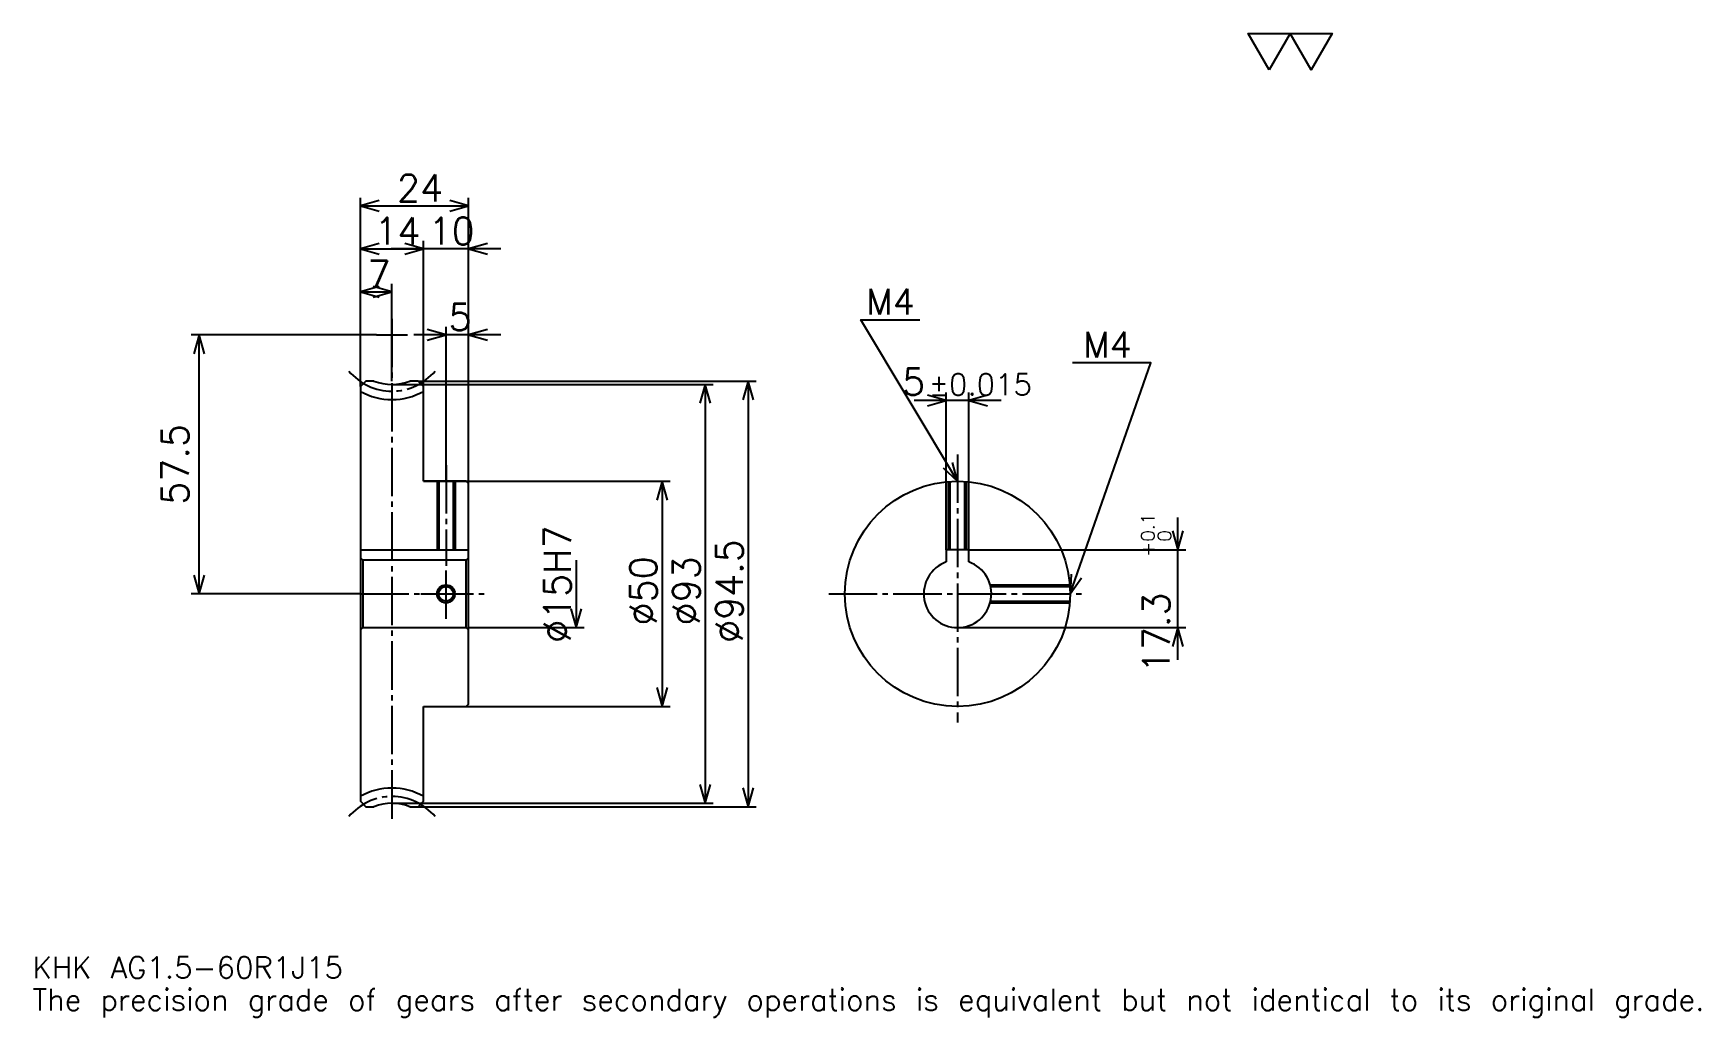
# Model space of a CAD drawing. Extents: x 12 to 382, y 4 to 223.
import ezdxf

# ---------------------------------------------------------------- set-up
doc = ezdxf.new("R2010")
doc.units = 0
doc.linetypes.add('DASHDOT', pattern=[14.322579, 10.741935, -1.193548, 1.193548, -1.193548])
doc.layers.get('0').update_dxf_attribs({"linetype": 'CONTINUOUS'})
doc.layers.add('DASHDOT', color=6, linetype='DASHDOT')
doc.styles.add('KANJI', font='TXT', dxfattribs={"bigfont": 'BIGFONT'})

msp = doc.modelspace()

# ---------------------------------------------------------------- linework, layer by layer
at = {"color": 5}
for p, q in [((84.741943, 145.717743), (84.741943, 186.403214)), ((108.741943, 145.717743), (108.741943, 186.403214)), ((84.741943, 184.612885), (108.741943, 184.612885)), ((84.741943, 175.064514), (98.741943, 175.064514)), ((115.903236, 175.064514), (91.58065, 175.064514)), ((98.741943, 145.717743), (98.741943, 176.854828)), ((91.741943, 145.717743), (91.741943, 167.306442)), ((84.741943, 165.516113), (91.741943, 165.516113)), ((88.322586, 155.967743), (47.145168, 155.967743)), ((48.935493, 98.467735), (48.935493, 155.967743)), ((115.903236, 155.967743), (96.58065, 155.967743)), ((103.741943, 145.717743), (103.741943, 157.758057)), ((84.741943, 144.524185), (84.741943, 145.717743)), ((91.741943, 144.967743), (108.741943, 144.967743)), ((97.548393, 145.717743), (108.741943, 145.717743)), ((98.741943, 144.524185), (98.741943, 145.717743)), ((103.741943, 123.467735), (103.741943, 145.717743)), ((103.741943, 123.467735), (103.741943, 145.717743)), ((108.741943, 145.717743), (172.596771, 145.717743)), ((108.741943, 122.967735), (108.741943, 145.717743)), ((108.741943, 144.967743), (163.048401, 144.967743)), ((161.258072, 144.967743), (161.258072, 51.967735)), ((170.806458, 145.717743), (170.806458, 51.217735)), ((226.951614, 141.370956), (207.629028, 141.370956)), ((214.790329, 108.267738), (214.790329, 143.161285)), ((219.790329, 108.267738), (219.790329, 143.161285)), ((98.741943, 123.467735), (108.741943, 123.467735)), ((108.741943, 123.467735), (153.5, 123.467735)), ((151.709686, 123.467735), (151.709686, 73.467735)), ((266.161316, 83.806442), (266.161316, 115.429024)), ((219.790329, 108.267738), (267.95163, 108.267738)), ((132.612915, 105.967735), (132.612915, 90.967735)), ((84.741943, 98.467735), (47.145172, 98.467735)), ((108.741943, 90.967735), (134.403229, 90.967735)), ((217.290329, 90.967735), (267.95163, 90.967735)), ((98.741943, 73.467735), (108.741943, 73.467735)), ((108.741943, 73.467735), (153.5, 73.467735)), ((91.741943, 51.967735), (108.741943, 51.967735)), ((108.741943, 51.967735), (163.048401, 51.967735)), ((97.548393, 51.217735), (108.741943, 51.217735)), ((108.741943, 51.217735), (172.596771, 51.217735))]:
    msp.add_line(p, q, dxfattribs=at)
at = {"color": 4}
for p, q in [((84.741943, 108.267738), (108.741943, 108.267738)), ((108.741943, 106.467735), (108.241943, 105.967735)), ((84.741943, 90.467735), (85.241943, 90.967735)), ((108.741943, 90.467735), (108.241943, 90.967735))]:
    msp.add_line(p, q, dxfattribs=at)
at = {"color": 7}
msp.add_lwpolyline([(286.451599, 214.838715), (281.796753, 222.907104), (300.416107, 222.907104), (295.761292, 214.838715), (291.106445, 222.907104), (286.451599, 214.838715)], dxfattribs=at)
at = {"color": 5}
for points in [[(88.919365, 185.806442), (84.741943, 184.612885), (88.919365, 183.419342)], [(104.564522, 183.419342), (108.741943, 184.612885), (104.564522, 185.806442)], [(88.919365, 176.258057), (84.741943, 175.064514), (88.919365, 173.870956)], [(94.564522, 173.870956), (98.741943, 175.064514), (94.564522, 176.258057)], [(94.564522, 173.870956), (98.741943, 175.064514), (94.564522, 176.258057)], [(112.919365, 176.258057), (108.741943, 175.064514), (112.919365, 173.870956)], [(88.919365, 166.709671), (84.741943, 165.516113), (88.919365, 164.322571)], [(87.564522, 164.322571), (91.741943, 165.516113), (87.564522, 166.709671)], [(217.290329, 123.467735), (195.806458, 159.274185), (208.935486, 159.274185)], [(50.129044, 151.790314), (48.935493, 155.967743), (47.741943, 151.790314)], [(99.564522, 154.774185), (103.741943, 155.967743), (99.564522, 157.161285)], [(112.919365, 157.161285), (108.741943, 155.967743), (112.919365, 154.774185)], [(242.290329, 98.467735), (260.193542, 149.7258), (242.767746, 149.7258)], [(162.45163, 140.790314), (161.258072, 144.967743), (160.064514, 140.790314)], [(172, 141.540314), (170.806458, 145.717743), (169.612915, 141.540314)], [(210.612915, 140.177414), (214.790329, 141.370956), (210.612915, 142.564514)], [(223.967743, 142.564514), (219.790329, 141.370956), (223.967743, 140.177414)], [(214.117599, 126.435768), (217.290329, 123.467735), (216.16452, 127.663918)], [(152.903229, 119.290314), (151.709686, 123.467735), (150.516144, 119.290314)], [(264.967773, 112.445152), (266.161316, 108.267738), (267.354858, 112.445152)], [(47.741943, 102.645157), (48.935493, 98.467735), (50.129044, 102.645157)], [(242.541, 102.805077), (242.290329, 98.467735), (244.794586, 102.017952)], [(131.419357, 95.145157), (132.612915, 90.967735), (133.806458, 95.145157)], [(267.354858, 86.790314), (266.161316, 90.967735), (264.967773, 86.790314)], [(150.516144, 77.645157), (151.709686, 73.467735), (152.903229, 77.645157)], [(160.064514, 56.145153), (161.258072, 51.967735), (162.45163, 56.145153)], [(169.612915, 55.395153), (170.806458, 51.217735), (172, 55.395153)]]:
    msp.add_lwpolyline(points, dxfattribs=at)
at = {"color": 4}
for points in [[(87.749763, 145.717743), (85.935493, 145.717743), (84.741943, 144.524185), (84.741943, 90.467735)], [(98.741943, 123.467735), (98.741943, 144.524185), (97.548393, 145.717743), (95.734123, 145.717743)], [(98.741943, 73.467735), (108.241943, 73.467735), (108.741943, 73.967735), (108.741943, 122.967735), (108.241943, 123.467735), (98.741943, 123.467735)], [(101.741943, 123.467735), (101.741943, 108.267738)], [(102.121941, 123.467735), (102.121941, 108.267738)], [(105.361946, 123.467735), (105.361946, 108.267738)], [(105.741943, 123.467735), (105.741943, 108.267738)], [(215.290329, 108.267738), (215.290329, 123.387604)], [(215.670334, 108.267738), (215.670334, 123.415192)], [(218.910324, 108.267738), (218.910324, 123.415192)], [(219.290329, 108.267738), (219.290329, 123.387604)], [(219.790329, 105.538803), (219.790329, 108.267738), (214.790329, 108.267738), (214.790329, 105.538803)], [(84.741943, 106.467735), (85.241943, 105.967735), (85.241943, 90.967735), (108.241943, 90.967735), (108.241943, 105.967735), (85.241943, 105.967735)], [(224.518738, 100.467735), (242.210205, 100.467735)], [(224.613281, 100.087738), (242.237793, 100.087738)], [(224.518738, 96.467735), (242.210205, 96.467735)], [(224.613281, 96.847733), (242.237793, 96.847733)], [(84.741943, 90.467735), (84.741943, 52.411285), (85.935493, 51.217735), (87.749763, 51.217735)], [(95.734123, 51.217735), (97.548393, 51.217735), (98.741943, 52.411285), (98.741943, 73.467735)]]:
    msp.add_lwpolyline(points, dxfattribs=at)
for centre, radius in [((217.290329, 98.467735), 25), ((103.741943, 98.467735), 1.62)]:
    msp.add_circle(centre, radius, dxfattribs=at)
at = {"color": 7}
msp.add_circle((103.741943, 98.467735), 2, dxfattribs=at)
at = {"color": 4}
for centre, radius, start, end in [((91.741943, 155.967743), 11, 248.72003407, 291.27996593), ((91.741943, 155.967743), 14.375, 240.85925873, 299.14074127), ((217.290329, 98.467735), 7.5, 109.47122094, 70.52877906), ((91.741943, 40.967735), 14.375, 60.85925873, 119.14074127), ((91.741943, 40.967735), 11, 68.72003407, 111.27996593)]:
    msp.add_arc(centre, radius, start, end, dxfattribs=at)
at = {"layer": 'DASHDOT', "color": 7}
for p, q in [((91.741943, 159.548386), (91.741943, 47.637089)), ((88.322586, 155.967743), (95.161301, 155.967743)), ((217.290329, 129.435471), (217.290329, 69.887093)), ((84.741943, 98.467735), (112.322586, 98.467735)), ((188.709686, 98.467735), (245.870972, 98.467735))]:
    msp.add_line(p, q, dxfattribs=at)
for points in [[(103.741943, 127.048378), (103.741943, 104.687088)], [(103.741943, 92.887093), (103.741943, 104.048378)], [(98.161301, 98.467735), (109.322586, 98.467735)]]:
    msp.add_lwpolyline(points, dxfattribs=at)
for centre, start, end in [((91.741943, 155.967743), 219.99999247, 320.00000753), ((91.741943, 40.967735), 39.99999247, 140.00000753)]:
    msp.add_arc(centre, 12.5, start, end, dxfattribs=at)

# ---------------------------------------------------------------- texts
at = {"color": 7, "style": 'KANJI'}
for s, height, p in [('24', 5.967742, (92.862915, 185.567734)), ('14', 5.967742, (87.862907, 176.019348)), ('10', 5.967742, (99.862915, 176.019348)), ('7', 5.967742, (86.302429, 166.470963)), ('5', 5.967742, (104.302429, 156.922577)), ('M4', 5.729032, (197, 160.467743)), ('M4', 5.729032, (245.154846, 150.919342)), ('5', 5.967742, (204.971725, 142.564514)), ('%%p0.015', 4.774194, (210.879059, 142.564514)), ('KHK AG1.5-60R1J15', 4.774194, (11.935484, 13.129032)), ('The precision grade of gears after secondary operations is equivalent but not identical to its original grade.', 4.774194, (11.935484, 5.967742))]:
    msp.add_text(s, height=height, dxfattribs=at).set_placement(p)
for s, height, p in [('57.5', 5.967742, (46.548397, 118.266121)), ('0.1', 2.983871, (261.029053, 110.04425)), ('%%c15H7', 5.967742, (131.419357, 87.576607)), ('0', 2.983871, (264.729065, 110.04425)), ('%%c94.5', 5.967742, (169.612915, 87.576607)), ('+', 2.983871, (261.029053, 106.702316)), ('%%c50', 5.967742, (150.516144, 91.455643)), ('%%c93', 5.967742, (160.064514, 91.455643)), ('17.3', 5.967742, (264.370972, 80.871567))]:
    msp.add_text(s, height=height, rotation=90, dxfattribs=at).set_placement(p)

doc.saveas('drawing.dxf')
